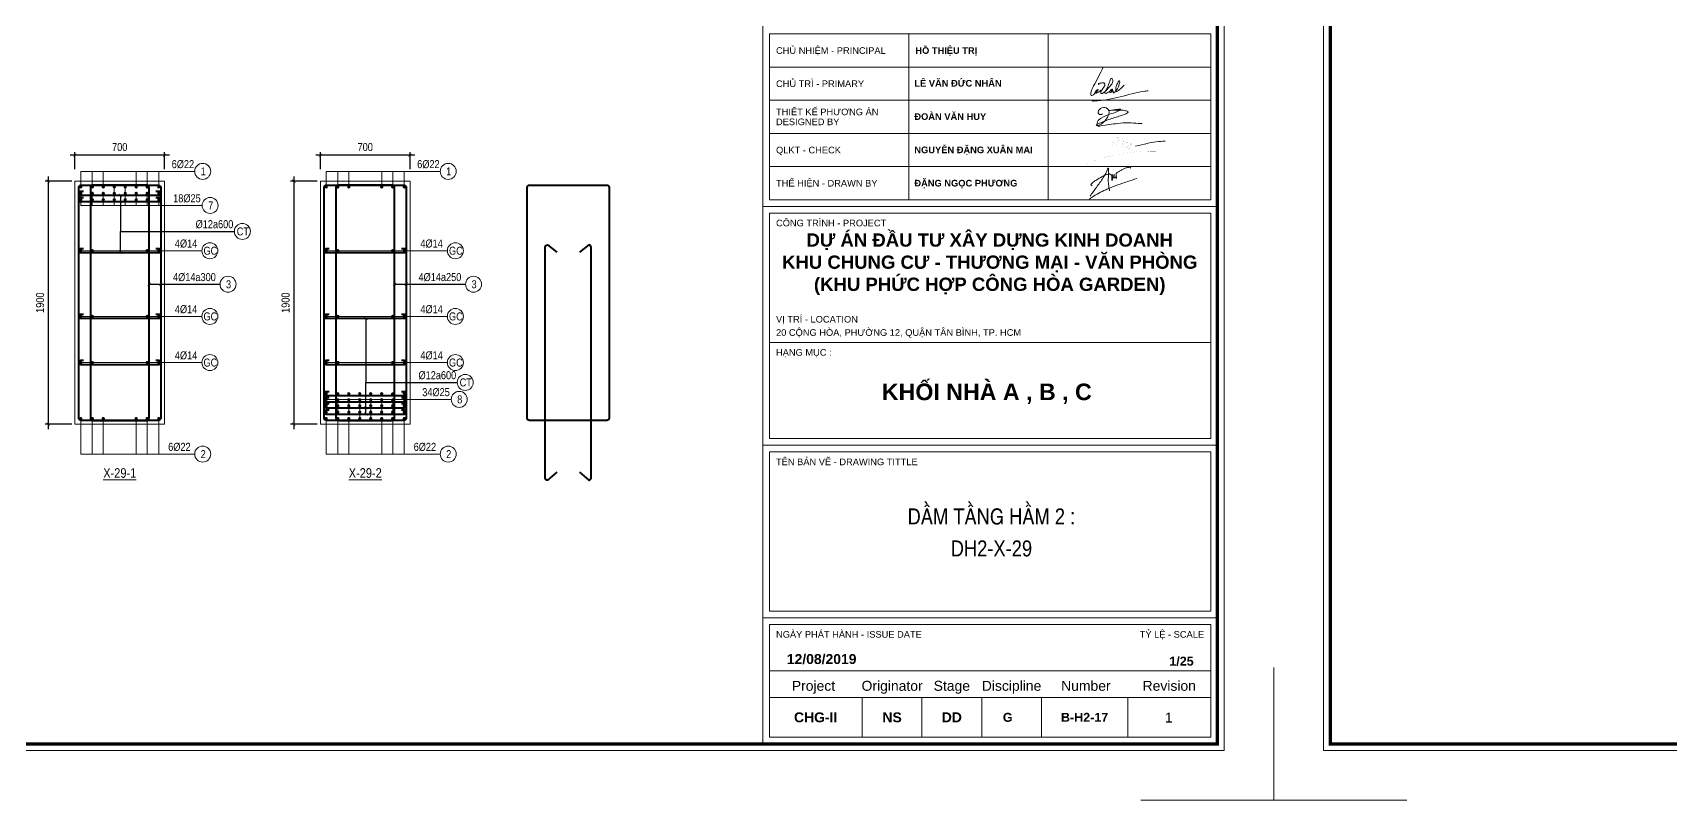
# Model space of a CAD drawing. Header units: millimetres. Extents: x 3014920 to 3563667, y -1638653 to -1356471.
# Drawn here: x 3379550 to 3392343, y -1601326 to -1595328 of the extents above; entities that cross this region are included whole.
import ezdxf
from ezdxf.enums import TextEntityAlignment as Align
from ezdxf.xclip import XClip

# ---------------------------------------------------------------- set-up
doc = ezdxf.new("R2010")
doc.units = ezdxf.units.MM
doc.header["$MEASUREMENT"] = 0
doc.header["$XCLIPFRAME"] = 0
doc.header["$PDMODE"] = 2
doc.linetypes.add('CENTER', pattern=[2, 1.25, -0.25, 0.25, -0.25])
doc.layers.get('0').update_dxf_attribs({"lineweight": 9})
doc.layers.get('Defpoints').update_dxf_attribs({"color": 10, "lineweight": 0})
for name, color, linetype, lineweight in [('CDAI', 21, 'Continuous', 40), ('CHG_XX_Khung ten$0$TEXT', 7, 'Continuous', 15), ('CHUNHO', 7, 'CENTER', 13), ('CHUTO', 51, 'Continuous', 15), ('CTHEP', 50, 'Continuous', 50), ('DBAO', 90, 'Continuous', 13), ('DGIONG', 130, 'Continuous', 13), ('KTH', 154, 'Continuous', 9), ('TEXT', 7, 'Continuous', 15)]:
    doc.layers.add(name, color=color, linetype=linetype, lineweight=lineweight)
doc.styles.add('ArialB', font='arialbd.ttf')
doc.styles.add('CHG_XX_Khung ten$0$A1 BORDER$0$ARIAL', font='arial.ttf')
doc.styles.add('CHG_XX_Khung ten$0$A1 BORDER$0$Arial - Bold', font='arialbd.ttf', dxfattribs={"height": 2.5})
doc.styles.add('CHG_XX_Khung ten$0$arial', font='arial.ttf')
doc.styles.add('CHG_XX_Khung ten$0$Arial - Bold', font='arialbd.ttf')
doc.styles.add('CHG_XX_Khung ten$0$title block pccc$0$ARIAL', font='arial.ttf')
doc.styles.add('CHG_XX_Khung ten$0$title block pccc$0$Arial - Bold', font='arialbd.ttf', dxfattribs={"height": 2.5})
doc.styles.add('Star-HelCon', font='VHELVCN_0.TTF')
doc.styles.add('TTP-HelCon', font='VHELVCN_0.TTF')
doc.dimstyles.new('TTP-25', dxfattribs={"dimscale": 25, "dimtxt": 2.5, "dimasz": 1, "dimexe": 1, "dimexo": 1, "dimgap": 0.09, "dimtad": 0, "dimdec": 4, "dimrnd": 1, "dimzin": 9, "dimdsep": 46, "dimtxsty": 'TTP-HelCon', "dimblk": 'ARCHTICK', "dimcen": 0.09, "dimdle": 1.5, "dimclrd": 256, "dimclre": 256, "dimclrt": 7, "dimadec": 0, "dimazin": 0, "dimtfac": 1, "dimtdec": 4, "dimtmove": 0, "dimatfit": 3, "dimldrblk": 'ARCHTICK', "dimfxl": 1, "dimtvp": 1, "dimtolj": 1, "dimtzin": 0, "dimarcsym": 0})

# ---------------------------------------------------------------- blocks, each defined once
blk = doc.blocks.new('_ArchTick')
at = {"color": 0, "linetype": 'ByBlock', "const_width": 0.15}
blk.add_lwpolyline([(-0.5, -0.5), (0.5, 0.5)], dxfattribs=at)
blk = doc.blocks.new('*D23')
at = {"layer": 'Defpoints', "color": 0, "ltscale": 500, "transparency": 16777216}
for p in [(3379879, -1596488), (3379671, -1598388), (3379879, -1598388)]:
    blk.add_point(p, dxfattribs=at)
at = {"layer": 'KTH', "lineweight": -2, "ltscale": 500, "transparency": 16777216}
for p, q in [((3379854, -1596488), (3379646, -1596488)), ((3379671, -1596451), (3379671, -1598426)), ((3379854, -1598388), (3379646, -1598388))]:
    blk.add_line(p, q, dxfattribs=at)
at = {"layer": 'KTH', "lineweight": -2, "ltscale": 500, "transparency": 16777216, "xscale": 25, "yscale": 25, "zscale": 25}
for p, rotation in [((3379671, -1596488), 90), ((3379671, -1598388), 270)]:
    blk.add_blockref('_ArchTick', p, dxfattribs=dict(at, rotation=rotation))
at = {"layer": 'KTH', "color": 7, "ltscale": 500, "transparency": 16777216, "insert": (3379607, -1597438), "char_height": 62.5, "attachment_point": 5, "rotation": 90, "style": 'TTP-HelCon'}
blk.add_mtext('\\A1;1900', dxfattribs=at)
blk = doc.blocks.new('*D24')
at = {"layer": 'Defpoints', "color": 0, "ltscale": 500, "transparency": 16777216}
for p in [(3379879, -1596286), (3379879, -1596419), (3380579, -1596419)]:
    blk.add_point(p, dxfattribs=at)
at = {"layer": 'KTH', "lineweight": -2, "ltscale": 500, "transparency": 16777216}
for p, q in [((3380617, -1596286), (3379842, -1596286)), ((3379879, -1596394), (3379879, -1596261)), ((3380579, -1596394), (3380579, -1596261))]:
    blk.add_line(p, q, dxfattribs=at)
at = {"layer": 'KTH', "lineweight": -2, "ltscale": 500, "transparency": 16777216, "xscale": 25, "yscale": 25, "zscale": 25, "rotation": 180}
blk.add_blockref('_ArchTick', (3379879, -1596286), dxfattribs=at)
at = {"layer": 'KTH', "lineweight": -2, "ltscale": 500, "transparency": 16777216, "xscale": 25, "yscale": 25, "zscale": 25}
blk.add_blockref('_ArchTick', (3380579, -1596286), dxfattribs=at)
at = {"layer": 'KTH', "color": 7, "ltscale": 500, "transparency": 16777216, "insert": (3380229, -1596222), "char_height": 62.5, "attachment_point": 5, "style": 'TTP-HelCon'}
blk.add_mtext('\\A1;700', dxfattribs=at)
blk = doc.blocks.new('*D25')
at = {"layer": 'Defpoints', "color": 0, "ltscale": 500, "transparency": 16777216}
for p in [(3381797, -1596488), (3381589, -1598388), (3381797, -1598388)]:
    blk.add_point(p, dxfattribs=at)
at = {"layer": 'KTH', "lineweight": -2, "ltscale": 500, "transparency": 16777216}
for p, q in [((3381772, -1596488), (3381564, -1596488)), ((3381589, -1596451), (3381589, -1598426)), ((3381772, -1598388), (3381564, -1598388))]:
    blk.add_line(p, q, dxfattribs=at)
at = {"layer": 'KTH', "lineweight": -2, "ltscale": 500, "transparency": 16777216, "xscale": 25, "yscale": 25, "zscale": 25}
for p, rotation in [((3381589, -1596488), 90), ((3381589, -1598388), 270)]:
    blk.add_blockref('_ArchTick', p, dxfattribs=dict(at, rotation=rotation))
at = {"layer": 'KTH', "color": 7, "ltscale": 500, "transparency": 16777216, "insert": (3381525, -1597438), "char_height": 62.5, "attachment_point": 5, "rotation": 90, "style": 'TTP-HelCon'}
blk.add_mtext('\\A1;1900', dxfattribs=at)
blk = doc.blocks.new('*D26')
at = {"layer": 'Defpoints', "color": 0, "ltscale": 500, "transparency": 16777216}
for p in [(3381797, -1596286), (3381797, -1596419), (3382497, -1596419)]:
    blk.add_point(p, dxfattribs=at)
at = {"layer": 'KTH', "lineweight": -2, "ltscale": 500, "transparency": 16777216}
for p, q in [((3382535, -1596286), (3381760, -1596286)), ((3381797, -1596394), (3381797, -1596261)), ((3382497, -1596394), (3382497, -1596261))]:
    blk.add_line(p, q, dxfattribs=at)
at = {"layer": 'KTH', "lineweight": -2, "ltscale": 500, "transparency": 16777216, "xscale": 25, "yscale": 25, "zscale": 25, "rotation": 180}
blk.add_blockref('_ArchTick', (3381797, -1596286), dxfattribs=at)
at = {"layer": 'KTH', "lineweight": -2, "ltscale": 500, "transparency": 16777216, "xscale": 25, "yscale": 25, "zscale": 25}
blk.add_blockref('_ArchTick', (3382497, -1596286), dxfattribs=at)
at = {"layer": 'KTH', "color": 7, "ltscale": 500, "transparency": 16777216, "insert": (3382147, -1596222), "char_height": 62.5, "attachment_point": 5, "style": 'TTP-HelCon'}
blk.add_mtext('\\A1;700', dxfattribs=at)
blk = doc.blocks.new('2X-31')
at = {"layer": 'CTHEP'}
blk.add_line((56669.99316, -1074.0046), (103.16431, -1074.00461), dxfattribs=at)
for points in [[(54.54176, -804.44405), (54.54176, -604.00461), (56669.99316, -604.00461), (56669.99316, -804.00461)], [(54.54176, -1544.00461), (56669.99316, -1544.0046), (56669.99316, -944.0046)]]:
    blk.add_lwpolyline(points, dxfattribs=at)
blk = doc.blocks.new('CHG_XX_Khung ten')
for p, q in [((687, 577), (687, 17)), ((687, 179), (824, 179)), ((687, 107), (824, 107)), ((687, 55), (824, 55))]:
    blk.add_line(p, q)
at = {"color": 9, "linetype": 'Continuous'}
for p, q in [((731, 231), (731, 181)), ((773, 231), (773, 181))]:
    blk.add_line(p, q, dxfattribs=at)
at = {"linetype": 'Continuous'}
for p, q in [((689, 39), (822, 39)), ((716.98, 31), (716.98, 19)), ((734.98, 31), (734.98, 19)), ((752.98, 31), (752.98, 19)), ((770.98, 31), (770.98, 19)), ((797, 31), (797, 19))]:
    blk.add_line(p, q, dxfattribs=at)
blk.add_lwpolyline([(15, 579), (826, 579), (826, 15), (15, 15)], close=True)
at = {"color": 4, "linetype": 'Continuous', "const_width": 1}
blk.add_lwpolyline([(17, 577), (824, 577), (824, 17), (17, 17)], close=True, dxfattribs=at)
at = {"color": 9, "linetype": 'Continuous'}
for points in [[(822, 221), (689, 221), (689, 231), (822, 231)], [(822, 211), (689, 211), (689, 221), (822, 221)], [(822, 201), (689, 201), (689, 211), (822, 211)], [(822, 191), (689, 191), (689, 201), (822, 201)], [(822, 181), (689, 181), (689, 191), (822, 191)]]:
    blk.add_lwpolyline(points, close=True, dxfattribs=at)
blk.add_lwpolyline([(822, 211), (689, 211), (822, 211)], dxfattribs=at)
at = {"linetype": 'Continuous'}
for points in [[(689, 177), (822, 177), (822, 138), (689, 138)], [(689, 109), (822, 109), (822, 138), (689, 138)], [(689, 105), (822, 105), (822, 57), (689, 57)], [(689, 53), (822, 53), (822, 31), (689, 31)], [(822, 19), (689, 19), (689, 31), (822, 31)]]:
    blk.add_lwpolyline(points, close=True, dxfattribs=at)
at = {"color": 1}
for points in [[(785.63, 182.08), (787.56, 184.76), (789.61, 187.7), (790.35, 188.98), (790.79, 189.92), (791.06, 190.59), (791.21, 189.09), (791.18, 188.31), (791.14, 187.75), (791.09, 186.47), (791.21, 185.58), (791.42, 184.31), (791.51, 183.99), (791.51, 183.74)], [(786.29, 185.19), (785.86, 185.61), (786.06, 185.86), (787.11, 186.7), (788.17, 187.35), (789.1, 187.9), (790.12, 188.41), (790.69, 188.61), (791.04, 188.74), (791.47, 188.79), (791.73, 188.72), (791.92, 188.61), (792.08, 188.33), (792.16, 188.06), (792.21, 187.84), (792.21, 187.27), (792.2, 187.05), (792.23, 186.85), (792.39, 187.1), (792.48, 187.84), (792.46, 188.12), (792.44, 188.61), (792.46, 188.03), (792.53, 187.67), (792.73, 187.74), (792.86, 187.87), (792.9, 188.09), (792.9, 188.28), (792.87, 188.7), (792.91, 188.19), (792.93, 187.79), (792.94, 187.69), (793.11, 187.61), (793.31, 187.73), (793.45, 187.93), (793.48, 188.22), (793.48, 188.64), (793.48, 189.05), (793.48, 188.49), (793.56, 187.84), (793.63, 187.45), (793.48, 188.6), (793.51, 188.92), (794.2, 189.45), (794.72, 189.76), (795.44, 190.17), (796.2, 190.5), (796.65, 190.69), (797.26, 190.79), (797.77, 190.74), (797.95, 190.55)], [(785.43, 181.21), (786.17, 181.73), (788.31, 183), (790.34, 184), (791.77, 184.64), (795.08, 185.91), (796.87, 186.5), (799.7, 187.42)]]:
    blk.add_spline(points, degree=3, dxfattribs=at)
at = {"layer": 'CHG_XX_Khung ten$0$TEXT', "color": 1}
blk.add_lwpolyline([(801.29, 204.04, -0.124137), (800.16, 204.02, 0.028888), (797.25, 204.19, 0.026156), (793.98, 204.04, 0.007061), (788.86, 203.28, -0.091769), (787.85, 203.27, -0.25841), (787.51, 203.62, -0.039719), (788.28, 204, -0.004242), (791.23, 205.18, -0.019244), (794.8, 206.31, 0.094204), (797.02, 207.28, 0.504882), (796.98, 207.63, 0.07616), (796.3, 207.87, 0.041135), (794.97, 208.03, 0.034641), (791.34, 207.9, 0.01407), (792.8, 208.12, 0.003668), (794.71, 208.36, -0.800617), (794.79, 208.18, -0.093248), (793.21, 207.32, 0.020479), (791.05, 206.59, 0.096842), (788.38, 205.18, 0.259163), (787.77, 203.63, 0.564182), (788.17, 203.39, 0.087383), (789.69, 204.36, 0.156422), (791.35, 207.23, 0.228987), (790.91, 208.45, 0.272068), (789.19, 208.76, 0.293527), (788.08, 207.43, 0.171419), (788.25, 206.94, 0.281707), (788.69, 206.7, 0.217513), (789.34, 206.92)], format="xyb", dxfattribs=at)
at = {"layer": 'CHG_XX_Khung ten$0$TEXT', "color": 1, "const_width": 0.0121}
for points in [[(791.6, 198.34, 0.143835), (794.1, 199.89, -0.075685), (793.5, 197.02, -0.172299), (794.95, 199.92, -0.299798), (795.6, 198.96, -0.170508), (795.36, 197.75, 0.168316), (795.11, 197.03)], [(791.95, 196.04, -0.054469), (792.33, 197.1, 0.103257), (792.78, 199.38)], [(797.47, 197.92, 0.401177), (797.3, 198.32, 0.483935), (795.9, 197.43, 0.196997), (796.02, 196.61, 0.296639), (796.38, 196.53, 0.183057), (797.12, 197.39)], [(797.48, 198.09, 0.142769), (797.07, 197.1, 0.220826), (797.29, 196.56, 0.106687), (798.07, 198.16, 0.181562), (797.64, 197.4, -0.039872), (797.25, 196.09, -0.060225), (798.09, 197.69, 0.017174), (797.52, 196.45, -0.149286), (799.3, 197.16)], [(806.31, 195.73, -0.026807), (805.12, 195.66, 0.027369), (800.25, 195.52, 0.022423), (795.26, 194.89, 0.038275), (791.04, 194.04, 0.053272), (785.95, 192.37, 0.118692), (783.44, 190.96)]]:
    blk.add_lwpolyline(points, format="xyb", dxfattribs=at)
at = {"layer": 'CHG_XX_Khung ten$0$TEXT', "color": 1}
for centre, radius, start, end in [((793.37, 230.45), 33.81, 280.1185, 286.3373), ((808.51, 174.85), 23.83, 90.5448, 103.6788)]:
    blk.add_arc(centre, radius, start, end, dxfattribs=at)
for points in [[(789.62, 220.97), (786.72, 215.31), (785.87, 213.03), (785.94, 212.46), (786.42, 212.53), (787.18, 213.24), (787.77, 213.73), (788.12, 214.16), (788.07, 214.29), (787.94, 214.27), (787.28, 213.56), (787.2, 213.33), (787.26, 213.21), (787.44, 213.16), (787.7, 213.23), (788.87, 214.02)], [(788.4, 215.73), (788.18, 215.82), (788.21, 216), (788.32, 216.07), (788.7, 216.16), (789.23, 216.24), (789.76, 216.24), (790.01, 216.08), (790.1, 215.79), (790.05, 215.41), (788.96, 213.65), (788.88, 213.4), (788.88, 213.13), (789, 213.02), (789.17, 213.01), (789.51, 213.17), (790.77, 214.27), (791.67, 215.27), (792.3, 216.07), (792.5, 216.66), (792.49, 217.11), (792.33, 217.45), (792.13, 217.58), (791.94, 217.52), (791.73, 217.16), (790.12, 213.5), (790.04, 213.21), (790.14, 213.12), (791.53, 213.7), (792.32, 214.06), (792.42, 214.24), (792.36, 214.39), (792.17, 214.35), (791.86, 214.12), (791.68, 213.82), (791.57, 213.47), (791.67, 213.35), (791.96, 213.42), (792.51, 213.89), (792.61, 213.78), (792.55, 213.52), (792.61, 213.3), (792.77, 213.25), (793.05, 213.46), (794.1, 214.86), (794.42, 215.85), (794.57, 216.45), (794.53, 216.83), (794.42, 216.89), (794.27, 216.8), (794.14, 216.57), (793.62, 215.47), (793.41, 214.74), (793.36, 214.18), (793.41, 213.82), (793.56, 213.67), (793.77, 213.71), (794.19, 213.99), (795.35, 214.98), (795.89, 215.51)], [(786.22, 211.12), (786.28, 210.87), (786.71, 210.78), (801.78, 213.69), (803.18, 213.88)]]:
    blk.add_spline(points, degree=3, dxfattribs=at)
at = {"layer": 'Defpoints', "color": 1, "ltscale": 2}
for points in [[(40.06, 0), (0, 0), (0, 40)], [(800.94, 0), (841, 0), (841, 40)]]:
    blk.add_lwpolyline(points, dxfattribs=at)
for s, height, style, p in [('CHỦ NHIỆM - PRINCIPAL', 2, 'CHG_XX_Khung ten$0$title block pccc$0$ARIAL', (691, 226)), ('HỒ THIỆU TRỊ', 2, 'CHG_XX_Khung ten$0$title block pccc$0$Arial - Bold', (733, 226)), ('CHỦ TRÌ - PRIMARY', 2, 'CHG_XX_Khung ten$0$title block pccc$0$ARIAL', (691, 216)), ('LÊ VĂN ĐỨC NHÂN', 2.0073, 'CHG_XX_Khung ten$0$Arial - Bold', (732.68, 216.13)), ('THIẾT KẾ PHƯƠNG ÁN', 2, 'CHG_XX_Khung ten$0$title block pccc$0$ARIAL', (691, 207.5)), ('ĐOÀN VĂN HUY', 2.0073, 'CHG_XX_Khung ten$0$Arial - Bold', (732.68, 206.09)), ('DESIGNED BY', 2, 'CHG_XX_Khung ten$0$title block pccc$0$ARIAL', (691, 204.5)), ('NGUYỄN ĐẶNG XUÂN MAI', 2.0073, 'CHG_XX_Khung ten$0$Arial - Bold', (732.68, 196.05)), ('QLKT - CHECK', 2, 'CHG_XX_Khung ten$0$title block pccc$0$ARIAL', (691, 196)), ('THỂ HIỆN - DRAWN BY', 2, 'CHG_XX_Khung ten$0$title block pccc$0$ARIAL', (691, 186)), ('ĐẶNG NGỌC PHƯƠNG', 2.0073, 'CHG_XX_Khung ten$0$Arial - Bold', (732.68, 186.02)), ('CÔNG TRÌNH - PROJECT', 2, 'CHG_XX_Khung ten$0$A1 BORDER$0$ARIAL', (691, 174)), ('VỊ TRÍ - LOCATION', 2, 'CHG_XX_Khung ten$0$A1 BORDER$0$ARIAL', (691, 145)), ('20 CỘNG HÒA, PHƯỜNG 12, QUẬN TÂN BÌNH, TP. HCM', 2, 'CHG_XX_Khung ten$0$A1 BORDER$0$ARIAL', (691, 141)), ('HẠNG MỤC :', 2, 'CHG_XX_Khung ten$0$A1 BORDER$0$ARIAL', (691, 135)), ('TÊN BẢN VẼ - DRAWING TITTLE', 2, 'CHG_XX_Khung ten$0$A1 BORDER$0$ARIAL', (691, 102)), ('NGÀY PHÁT HÀNH - ISSUE DATE', 2, 'CHG_XX_Khung ten$0$A1 BORDER$0$ARIAL', (691, 50))]:
    blk.add_text(s, height=height, dxfattribs=dict(style=style)).set_placement(p, align=Align.MIDDLE_LEFT)
at = {"style": 'CHG_XX_Khung ten$0$A1 BORDER$0$ARIAL'}
blk.add_text('TỶ LỆ - SCALE', height=2, dxfattribs=at).set_placement((820, 50), align=Align.MIDDLE_RIGHT)
for s, style, p in [('12/08/2019', 'CHG_XX_Khung ten$0$A1 BORDER$0$Arial - Bold', (704.75, 42.57)), ('Project', 'CHG_XX_Khung ten$0$A1 BORDER$0$ARIAL', (702.28, 34.5)), ('Originator', 'CHG_XX_Khung ten$0$A1 BORDER$0$ARIAL', (725.98, 34.5)), ('Stage', 'CHG_XX_Khung ten$0$A1 BORDER$0$ARIAL', (743.98, 34.5)), ('Discipline', 'CHG_XX_Khung ten$0$A1 BORDER$0$ARIAL', (761.98, 34.5)), ('Number', 'CHG_XX_Khung ten$0$A1 BORDER$0$ARIAL', (784.37, 34.5)), ('Revision', 'CHG_XX_Khung ten$0$A1 BORDER$0$ARIAL', (809.5, 34.5)), ('CHG-II', 'CHG_XX_Khung ten$0$A1 BORDER$0$Arial - Bold', (702.94, 25)), ('NS', 'CHG_XX_Khung ten$0$A1 BORDER$0$Arial - Bold', (725.98, 25)), ('DD', 'CHG_XX_Khung ten$0$A1 BORDER$0$Arial - Bold', (743.98, 25)), ('1', 'CHG_XX_Khung ten$0$arial', (809.36, 24.93))]:
    blk.add_text(s, height=3, dxfattribs=dict(style=style)).set_placement(p, align=Align.MIDDLE_CENTER)
at = {"attachment_point": 2, "style": 'CHG_XX_Khung ten$0$A1 BORDER$0$Arial - Bold'}
for s, insert, char_height, width in [('DỰ ÁN ĐẦU TƯ XÂY DỰNG KINH DOANH\\PKHU CHUNG CƯ - THƯƠNG MẠI - VĂN PHÒNG\\P(KHU PHỨC HỢP CÔNG HÒA GARDEN)', (755.4, 170.88), 4, 159.8745), ('KHỐI NHÀ A , B , C', (754.52, 125.61), 5, 104.1229)]:
    blk.add_mtext(s, dxfattribs=dict(at, insert=insert, char_height=char_height, width=width))

msp = doc.modelspace()

# ---------------------------------------------------------------- linework, layer by layer
at = {"layer": 'CDAI', "elevation": 0}
for points in [[(3379928.03706, -1596518.4751), (3380530.53706, -1596518.4751, -0.4142135624), (3380549.28706, -1596537.2251), (3380549.28706, -1598339.72511, -0.4142135624), (3380530.53706, -1598358.47511), (3379928.03706, -1598358.47511, -0.4142135624), (3379909.28706, -1598339.72511), (3379909.28706, -1596537.2251, -0.4142135624)], [(3380439.82278, -1596518.4751), (3380018.75135, -1596518.47511, 0.4142135624), (3380000.00135, -1596537.22511), (3380000.00135, -1598339.72511, 0.4142135624), (3380018.75135, -1598358.47511), (3380439.82278, -1598358.47511, 0.4142135624), (3380458.57278, -1598339.72511), (3380458.57278, -1596537.2251, 0.4142135624)], [(3381845.99824, -1596518.4751), (3382448.49824, -1596518.4751, -0.4142135624), (3382467.24824, -1596537.2251), (3382467.24824, -1598339.72511, -0.4142135624), (3382448.49824, -1598358.47511), (3381845.99824, -1598358.47511, -0.4142135624), (3381827.24824, -1598339.72511), (3381827.24824, -1596537.2251, -0.4142135624)], [(3382357.78395, -1596518.4751), (3381936.71252, -1596518.47511, 0.4142135624), (3381917.96252, -1596537.22511), (3381917.96252, -1598339.72511, 0.4142135624), (3381936.71252, -1598358.47511), (3382357.78395, -1598358.47511, 0.4142135624), (3382376.53395, -1598339.72511), (3382376.53395, -1596537.2251, 0.4142135624)], [(3383431.1712, -1596518.4751), (3384033.6712, -1596518.4751, -0.4142135624), (3384052.4212, -1596537.2251), (3384052.4212, -1598339.72511, -0.4142135624), (3384033.6712, -1598358.47511), (3383431.1712, -1598358.47511, -0.4142135624), (3383412.4212, -1598339.72511), (3383412.4212, -1596537.2251, -0.4142135624)]]:
    msp.add_lwpolyline(points, format="xyb", close=True, dxfattribs=at)
for points in [[(3379946.20705, -1596568.4751), (3379924.28706, -1596568.4751, 0.4142135624), (3379909.28706, -1596583.4751, 0.4142135624), (3379924.28706, -1596598.4751), (3380534.28706, -1596598.4751, 0.4142135624), (3380549.28706, -1596583.4751, 0.4142135624), (3380534.28706, -1596568.4751), (3380512.36707, -1596568.4751)], [(3379946.20705, -1596618.4751), (3379924.28706, -1596618.4751, 0.4142135624), (3379909.28706, -1596633.4751, 0.4142135624), (3379924.28706, -1596648.4751), (3380534.28706, -1596648.4751, 0.4142135624), (3380549.28706, -1596633.4751, 0.4142135624), (3380534.28706, -1596618.4751), (3380512.36707, -1596618.4751)], [(3379946.20705, -1597016.80844), (3379924.28706, -1597016.80844, 0.4142135624), (3379909.28706, -1597031.80844, 0.4142135624), (3379924.28706, -1597046.80844), (3380534.28706, -1597046.80844, 0.4142135624), (3380549.28706, -1597031.80844, 0.4142135624), (3380534.28706, -1597016.80844), (3380512.36707, -1597016.80844)], [(3381864.16823, -1597016.80844), (3381842.24824, -1597016.80844, 0.4142135624), (3381827.24824, -1597031.80844, 0.4142135624), (3381842.24824, -1597046.80844), (3382452.24824, -1597046.80844, 0.4142135624), (3382467.24824, -1597031.80844, 0.4142135624), (3382452.24824, -1597016.80844), (3382430.32824, -1597016.80844)], [(3383644.72804, -1598763.21284), (3383571.88549, -1598826.14626, -0.4142135624), (3383553.13549, -1598807.39626), (3383553.13549, -1597004.89626, -0.4142135624), (3383571.88549, -1596986.14626), (3383644.72804, -1597042.55103)], [(3383820.11436, -1598763.21284), (3383892.95691, -1598826.14626, 0.4142135624), (3383911.70691, -1598807.39626), (3383911.70691, -1597004.89626, 0.4142135624), (3383892.95691, -1596986.14626), (3383820.11436, -1597042.55103)], [(3379946.20705, -1597530.14177), (3379924.28706, -1597530.14177, 0.4142135624), (3379909.28706, -1597545.14177, 0.4142135624), (3379924.28706, -1597560.14177), (3380534.28706, -1597560.14177, 0.4142135624), (3380549.28706, -1597545.14177, 0.4142135624), (3380534.28706, -1597530.14177), (3380512.36707, -1597530.14177)], [(3381864.16823, -1597530.14177), (3381842.24824, -1597530.14177, 0.4142135624), (3381827.24824, -1597545.14177, 0.4142135624), (3381842.24824, -1597560.14177), (3382452.24824, -1597560.14177, 0.4142135624), (3382467.24824, -1597545.14177, 0.4142135624), (3382452.24824, -1597530.14177), (3382430.32824, -1597530.14177)], [(3379946.20705, -1597890.87171), (3379924.28706, -1597890.87171, 0.4142135624), (3379909.28706, -1597905.87171, 0.4142135624), (3379924.28706, -1597920.87171), (3380534.28706, -1597920.87171, 0.4142135624), (3380549.28706, -1597905.87171, 0.4142135624), (3380534.28706, -1597890.87171), (3380512.36707, -1597890.87171)], [(3381864.16823, -1597890.87171), (3381842.24824, -1597890.87171, 0.4142135624), (3381827.24824, -1597905.87171, 0.4142135624), (3381842.24824, -1597920.87171), (3382452.24824, -1597920.87171, 0.4142135624), (3382467.24824, -1597905.87171, 0.4142135624), (3382452.24824, -1597890.87171), (3382430.32824, -1597890.87171)], [(3381864.16823, -1598228.47511), (3381842.24824, -1598228.47511, 0.4142135624), (3381827.24824, -1598243.47511, 0.4142135624), (3381842.24824, -1598258.47511), (3382452.24824, -1598258.47511, 0.4142135624), (3382467.24824, -1598243.47511, 0.4142135624), (3382452.24824, -1598228.47511), (3382430.32824, -1598228.47511)], [(3381864.16823, -1598278.47511), (3381842.24824, -1598278.47511, 0.4142135624), (3381827.24824, -1598293.47511, 0.4142135624), (3381842.24824, -1598308.47511), (3382452.24824, -1598308.47511, 0.4142135624), (3382467.24824, -1598293.47511, 0.4142135624), (3382452.24824, -1598278.47511), (3382430.32824, -1598278.47511)]]:
    msp.add_lwpolyline(points, format="xyb", dxfattribs=at)
at = {"layer": 'CTHEP', "const_width": 12.5, "elevation": 0}
for points in [[(3379918.03706, -1596533.4751, 1), (3379930.53706, -1596533.4751, 1)], [(3380008.75135, -1596533.47511, -1), (3380021.25135, -1596533.47511, -1)], [(3380094.46563, -1596533.47511, -1), (3380106.96563, -1596533.47511, -1)], [(3380180.17992, -1596533.47511, -1), (3380192.67992, -1596533.47511, -1)], [(3380278.39421, -1596533.47511, 1), (3380265.89421, -1596533.47511, 1)], [(3380364.10849, -1596533.47511, 1), (3380351.60849, -1596533.47511, 1)], [(3380449.82278, -1596533.47511, 1), (3380437.32278, -1596533.47511, 1)], [(3380528.03706, -1596533.4751, 1), (3380540.53706, -1596533.4751, 1)], [(3381835.99824, -1596533.4751, 1), (3381848.49824, -1596533.4751, 1)], [(3381926.71252, -1596533.47511, -1), (3381939.21252, -1596533.47511, -1)], [(3382012.42681, -1596533.47511, -1), (3382024.92681, -1596533.47511, -1)], [(3382282.06966, -1596533.47511, 1), (3382269.56966, -1596533.47511, 1)], [(3382367.78395, -1596533.47511, 1), (3382355.28395, -1596533.47511, 1)], [(3382445.99824, -1596533.4751, 1), (3382458.49824, -1596533.4751, 1)], [(3379918.03706, -1596583.4751, 1), (3379930.53706, -1596583.4751, 1)], [(3379918.03706, -1596633.4751, 1), (3379930.53706, -1596633.4751, 1)], [(3380008.75135, -1596583.47511, -1), (3380021.25135, -1596583.47511, -1)], [(3380008.75135, -1596633.47511, -1), (3380021.25135, -1596633.47511, -1)], [(3380094.46563, -1596583.47511, -1), (3380106.96563, -1596583.47511, -1)], [(3380180.17992, -1596583.47511, -1), (3380192.67992, -1596583.47511, -1)], [(3380278.39421, -1596583.47511, 1), (3380265.89421, -1596583.47511, 1)], [(3380364.10849, -1596583.47511, 1), (3380351.60849, -1596583.47511, 1)], [(3380449.82278, -1596583.47511, 1), (3380437.32278, -1596583.47511, 1)], [(3380449.82278, -1596633.47511, 1), (3380437.32278, -1596633.47511, 1)], [(3380528.03706, -1596583.4751, 1), (3380540.53706, -1596583.4751, 1)], [(3380528.03706, -1596633.4751, 1), (3380540.53706, -1596633.4751, 1)], [(3379918.03706, -1597031.80844, 1), (3379930.53706, -1597031.80844, 1)], [(3380008.75135, -1597031.80844, 1), (3380021.25135, -1597031.80844, 1)], [(3380437.32278, -1597031.80844, 1), (3380449.82278, -1597031.80844, 1)], [(3380528.03706, -1597031.80844, 1), (3380540.53706, -1597031.80844, 1)], [(3381835.99824, -1597031.80844, 1), (3381848.49824, -1597031.80844, 1)], [(3381926.71252, -1597031.80844, 1), (3381939.21252, -1597031.80844, 1)], [(3382355.28395, -1597031.80844, 1), (3382367.78395, -1597031.80844, 1)], [(3382445.99824, -1597031.80844, 1), (3382458.49824, -1597031.80844, 1)], [(3379918.03706, -1597545.14177, 1), (3379930.53706, -1597545.14177, 1)], [(3380008.75135, -1597545.14178, 1), (3380021.25135, -1597545.14178, 1)], [(3380437.32278, -1597545.14177, 1), (3380449.82278, -1597545.14177, 1)], [(3380528.03706, -1597545.14177, 1), (3380540.53706, -1597545.14177, 1)], [(3381835.99824, -1597545.14177, 1), (3381848.49824, -1597545.14177, 1)], [(3381926.71252, -1597545.14178, 1), (3381939.21252, -1597545.14178, 1)], [(3382355.28395, -1597545.14177, 1), (3382367.78395, -1597545.14177, 1)], [(3382445.99824, -1597545.14177, 1), (3382458.49824, -1597545.14177, 1)], [(3379918.03706, -1597905.87171, 1), (3379930.53706, -1597905.87171, 1)], [(3380008.75135, -1597905.87171, 1), (3380021.25135, -1597905.87171, 1)], [(3380437.32278, -1597905.87171, 1), (3380449.82278, -1597905.87171, 1)], [(3380528.03706, -1597905.87171, 1), (3380540.53706, -1597905.87171, 1)], [(3381835.99824, -1597905.87171, 1), (3381848.49824, -1597905.87171, 1)], [(3381926.71252, -1597905.87171, 1), (3381939.21252, -1597905.87171, 1)], [(3382355.28395, -1597905.87171, 1), (3382367.78395, -1597905.87171, 1)], [(3382445.99824, -1597905.87171, 1), (3382458.49824, -1597905.87171, 1)], [(3381835.99824, -1598193.47511, -1), (3381848.49824, -1598193.47511, -1)], [(3382445.99824, -1598193.47511, -1), (3382458.49824, -1598193.47511, -1)], [(3379918.03706, -1598343.47511, 1), (3379930.53706, -1598343.47511, 1)], [(3380008.75135, -1598343.47511, 1), (3380021.25135, -1598343.47511, 1)], [(3380094.46563, -1598343.47511, 1), (3380106.96563, -1598343.47511, 1)], [(3380364.10849, -1598343.47511, -1), (3380351.60849, -1598343.47511, -1)], [(3380449.82278, -1598343.47511, -1), (3380437.32278, -1598343.47511, -1)], [(3380528.03706, -1598343.47511, 1), (3380540.53706, -1598343.47511, 1)], [(3381835.99824, -1598243.47511, -1), (3381848.49824, -1598243.47511, -1)], [(3381835.99824, -1598293.47511, -1), (3381848.49824, -1598293.47511, -1)], [(3381835.99824, -1598343.47511, 1), (3381848.49824, -1598343.47511, 1)], [(3381926.71252, -1598243.47511, 1), (3381939.21252, -1598243.47511, 1)], [(3381926.71252, -1598293.47511, 1), (3381939.21252, -1598293.47511, 1)], [(3381926.71252, -1598343.47511, 1), (3381939.21252, -1598343.47511, 1)], [(3382012.42681, -1598243.47511, 1), (3382024.92681, -1598243.47511, 1)], [(3382012.42681, -1598293.47511, 1), (3382024.92681, -1598293.47511, 1)], [(3382012.42681, -1598343.47511, 1), (3382024.92681, -1598343.47511, 1)], [(3382098.14109, -1598243.47511, 1), (3382110.64109, -1598243.47511, 1)], [(3382098.14109, -1598293.47511, 1), (3382110.64109, -1598293.47511, 1)], [(3382098.14109, -1598343.47511, 1), (3382110.64109, -1598343.47511, 1)], [(3382196.35538, -1598243.47511, -1), (3382183.85538, -1598243.47511, -1)], [(3382196.35538, -1598293.47511, -1), (3382183.85538, -1598293.47511, -1)], [(3382196.35538, -1598343.47511, -1), (3382183.85538, -1598343.47511, -1)], [(3382282.06966, -1598243.47511, -1), (3382269.56966, -1598243.47511, -1)], [(3382282.06966, -1598293.47511, -1), (3382269.56966, -1598293.47511, -1)], [(3382282.06966, -1598343.47511, -1), (3382269.56966, -1598343.47511, -1)], [(3382367.78395, -1598243.47511, -1), (3382355.28395, -1598243.47511, -1)], [(3382367.78395, -1598293.47511, -1), (3382355.28395, -1598293.47511, -1)], [(3382367.78395, -1598343.47511, -1), (3382355.28395, -1598343.47511, -1)], [(3382445.99824, -1598243.47511, -1), (3382458.49824, -1598243.47511, -1)], [(3382445.99824, -1598293.47511, -1), (3382458.49824, -1598293.47511, -1)], [(3382445.99824, -1598343.47511, 1), (3382458.49824, -1598343.47511, 1)]]:
    msp.add_lwpolyline(points, format="xyb", close=True, dxfattribs=at)
at = {"layer": 'DBAO', "elevation": 0, "flags": 128}
for points in [[(3379879.28706, -1596488.47511), (3380579.28706, -1596488.47511)], [(3380579.28706, -1596488.47511), (3380579.28706, -1598388.47511), (3379879.28706, -1598388.47511), (3379879.28706, -1596488.47511)], [(3381797.24824, -1596488.47511), (3382497.24824, -1596488.47511)], [(3382497.24824, -1596488.47511), (3382497.24824, -1598388.47511), (3381797.24824, -1598388.47511), (3381797.24824, -1596488.47511)]]:
    msp.add_lwpolyline(points, dxfattribs=at)
at = {"layer": 'DGIONG'}
for p, q in [((3379924.28706, -1596533.4751), (3379924.28706, -1596411.72511)), ((3379924.28706, -1596411.72511), (3380814.88357, -1596411.72511)), ((3380015.00135, -1596533.47511), (3380015.00135, -1596411.72511)), ((3380100.71563, -1596533.47511), (3380100.71563, -1596411.72511)), ((3380357.85849, -1596533.47511), (3380357.85849, -1596411.72511)), ((3380443.57278, -1596533.47511), (3380443.57278, -1596411.72511)), ((3380534.28706, -1596533.4751), (3380534.28706, -1596411.72511)), ((3381842.24824, -1596533.4751), (3381842.24824, -1596411.72511)), ((3381842.24824, -1596411.72511), (3382732.84475, -1596411.72511)), ((3381932.96252, -1596533.47511), (3381932.96252, -1596411.72511)), ((3382018.67681, -1596533.47511), (3382018.67681, -1596411.72511)), ((3382275.81966, -1596533.47511), (3382275.81966, -1596411.72511)), ((3382361.53395, -1596533.47511), (3382361.53395, -1596411.72511)), ((3382452.24824, -1596533.4751), (3382452.24824, -1596411.72511)), ((3380186.42992, -1596678.47511), (3380186.42992, -1596533.47511)), ((3380272.14421, -1596678.47511), (3380272.14421, -1596533.47511)), ((3379924.28706, -1596583.4751), (3379924.28706, -1596628.47511)), ((3379924.28706, -1596633.4751), (3379924.28706, -1596678.47511)), ((3379924.28706, -1596678.47511), (3380873.1608, -1596678.47511)), ((3380015.00135, -1596583.47511), (3380015.00135, -1596678.47511)), ((3380100.71563, -1596583.47511), (3380100.71563, -1596678.47511)), ((3380100.71563, -1596633.47511), (3380100.71563, -1596678.47511)), ((3380357.85849, -1596583.47511), (3380357.85849, -1596678.47511)), ((3380443.57278, -1596583.47511), (3380443.57278, -1596678.47511)), ((3380443.57278, -1596633.47511), (3380443.57278, -1596678.47511)), ((3380534.28706, -1596583.4751), (3380534.28706, -1596628.47511)), ((3380534.28706, -1596633.4751), (3380534.28706, -1596678.47511)), ((3379924.28706, -1597031.80844), (3380870.84813, -1597031.80844)), ((3381842.24824, -1597031.80844), (3382788.8093, -1597031.80844)), ((3379924.28706, -1597545.14177), (3380870.84813, -1597545.14178)), ((3381842.24824, -1597545.14177), (3382788.8093, -1597545.14178)), ((3379924.28706, -1597905.87171), (3380870.84813, -1597905.87171)), ((3381842.24824, -1597905.87171), (3382788.8093, -1597905.87171)), ((3381842.24824, -1598193.47511), (3382818.99962, -1598193.47511)), ((3381842.24824, -1598293.47511), (3381842.24824, -1598193.47511)), ((3381932.96252, -1598293.47511), (3381932.96252, -1598193.47511)), ((3382018.67681, -1598293.47511), (3382018.67681, -1598193.47511)), ((3382104.39109, -1598193.47511), (3382104.39109, -1598343.47511)), ((3382190.10538, -1598193.47511), (3382190.10538, -1598343.47511)), ((3382275.81966, -1598293.47511), (3382275.81966, -1598193.47511)), ((3382361.53395, -1598293.47511), (3382361.53395, -1598193.47511)), ((3379924.28706, -1598620.87693), (3379924.28706, -1598343.47511)), ((3380015.00135, -1598343.47511), (3380015.00135, -1598620.87693)), ((3380100.71563, -1598343.47511), (3380100.71563, -1598620.87693)), ((3380357.85849, -1598343.47511), (3380357.85849, -1598620.87693)), ((3380443.57278, -1598343.47511), (3380443.57278, -1598620.87693)), ((3380534.28706, -1598620.87693), (3380534.28706, -1598343.47511)), ((3381842.24824, -1598620.87693), (3381842.24824, -1598343.47511)), ((3381932.96252, -1598343.47511), (3381932.96252, -1598620.87693)), ((3382018.67681, -1598343.47511), (3382018.67681, -1598620.87693)), ((3382275.81966, -1598343.47511), (3382275.81966, -1598620.87693)), ((3382361.53395, -1598343.47511), (3382361.53395, -1598620.87693)), ((3382452.24824, -1598293.47511), (3382452.24824, -1598248.47511)), ((3382452.24824, -1598620.87693), (3382452.24824, -1598343.47511)), ((3379924.28706, -1598620.87693), (3380814.88357, -1598620.87693)), ((3381842.24824, -1598620.87693), (3382732.84475, -1598620.87693))]:
    msp.add_line(p, q, dxfattribs=at)
for centre in [(3380877.38357, -1596411.72511), (3382795.34475, -1596411.72511), (3380935.6608, -1596678.47511), (3381187.13717, -1596880.75364), (3380933.34813, -1597031.80844), (3382851.3093, -1597031.80844), (3381075.2139, -1597294.15196), (3382993.17507, -1597294.15196), (3380933.34813, -1597545.14178), (3382851.3093, -1597545.14178), (3380933.34813, -1597905.87171), (3382851.3093, -1597905.87171), (3382928.4122, -1598060.92757), (3382881.49962, -1598193.47511), (3380877.38357, -1598620.87693), (3382795.34475, -1598620.87693)]:
    msp.add_circle(centre, 62.5, dxfattribs=at)

# ---------------------------------------------------------------- block references
at = {"layer": 'DBAO'}
ref = msp.add_blockref('2X-31', (3367312.70632, -1596813.00859), dxfattribs=at)
XClip(ref).set_block_clipping_path([(44515.1326399365, -3317.740134481), (64175.2601029532, 216.3832798528)])

# ---------------------------------------------------------------- texts
at = {"layer": 'CHUNHO', "style": 'Star-HelCon'}
for s, p in [('DAÀM TAÀNG HAÀM 2 :', (3387039.21156, -1599170.90777)), ('DH2-X-29', (3387039.21156, -1599420.90776))]:
    msp.add_text(s, height=125, dxfattribs=at).set_placement(p, align=Align.CENTER)
at = {"layer": 'CHUTO', "color": 7, "style": 'ArialB'}
msp.add_text('1/25', height=70, dxfattribs=at).set_placement((3388429.01612, -1600274.23201))
for s, p in [('G', (3387166.6615, -1600713.28277)), ('B-H2-17', (3387767.321, -1600713.28277))]:
    msp.add_text(s, height=70, dxfattribs=at).set_placement(p, align=Align.CENTER)
at = {"layer": 'TEXT', "style": 'TTP-HelCon'}
for s, p in [('6Þ22', (3380635.2454, -1596386.72511)), ('6Þ22', (3382553.20657, -1596386.72511)), ('18Þ25', (3380646.78154, -1596653.47511)), ('Þ12a600', (3380822.05175, -1596855.75364)), ('4Þ14', (3380660.01286, -1597006.80844)), ('4Þ14', (3382577.97403, -1597006.80844)), ('4Þ14a300', (3380645.3656, -1597269.15196)), ('4Þ14a250', (3382563.32677, -1597269.15196)), ('4Þ14', (3380660.01286, -1597520.14178)), ('4Þ14', (3382577.97403, -1597520.14178)), ('4Þ14', (3380660.01286, -1597880.87171)), ('4Þ14', (3382577.97403, -1597880.87171)), ('Þ12a600', (3382563.32677, -1598035.92757)), ('34Þ25', (3382592.62035, -1598168.47511)), ('6Þ22', (3380607.7454, -1598595.87693)), ('6Þ22', (3382525.70657, -1598595.87693))]:
    msp.add_text(s, height=62.5, dxfattribs=at).set_placement(p)
at = {"layer": 'TEXT', "style": 'Star-HelCon'}
for s, p in [('1', (3380881.55024, -1596411.72511)), ('1', (3382799.51141, -1596411.72511)), ('7', (3380939.82747, -1596678.47511)), ('CT', (3381191.30384, -1596880.75364)), ('GC', (3380937.51479, -1597031.80844)), ('GC', (3382855.47597, -1597031.80844)), ('3', (3381079.38056, -1597294.15196)), ('3', (3382997.34174, -1597294.15196)), ('GC', (3380937.51479, -1597545.14178)), ('GC', (3382855.47597, -1597545.14178)), ('GC', (3380937.51479, -1597905.87171)), ('GC', (3382855.47597, -1597905.87171)), ('CT', (3382932.57886, -1598060.92757)), ('8', (3382885.66629, -1598193.47511)), ('2', (3380881.55024, -1598620.87693)), ('2', (3382799.51141, -1598620.87693))]:
    msp.add_text(s, height=62.5, dxfattribs=at).set_placement(p, align=Align.MIDDLE)
at = {"layer": 'TEXT', "style": 'TTP-HelCon'}
for s, p in [('%%UX-29-1', (3380229.28706, -1598806.46309)), ('%%UX-29-2', (3382147.24824, -1598806.46309))]:
    msp.add_text(s, height=75, dxfattribs=at).set_placement(p, align=Align.CENTER)

# ---------------------------------------------------------------- dimensions: what is measured, and where the dimension line sits
at = {"layer": 'KTH', "ltscale": 500}
for base, p1, p2, picture, middle in [((3379879.28706, -1596286.22511), (3380579.28706, -1596419.46316), (3379879.28706, -1596419.46316), '*D24', (3380229.28706, -1596222.39177)), ((3381797.24824, -1596286.22511), (3382497.24824, -1596419.46316), (3381797.24824, -1596419.46316), '*D26', (3382147.24824, -1596222.39177))]:
    dim = msp.add_linear_dim(base=base, p1=p1, p2=p2, dimstyle='TTP-25', dxfattribs=at)
    dim.commit()
    dim.dimension.update_dxf_attribs({"geometry": picture, "text_midpoint": middle})
for base, p1, p2, picture, middle in [((3379671.04942, -1598388.47511), (3379879.28706, -1596488.47511), (3379879.28706, -1598388.47511), '*D23', (3379607.21609, -1597438.47511)), ((3381589.0106, -1598388.47511), (3381797.24824, -1596488.47511), (3381797.24824, -1598388.47511), '*D25', (3381525.17726, -1597438.47511))]:
    dim = msp.add_linear_dim(base=base, p1=p1, p2=p2, angle=90, dimstyle='TTP-25', dxfattribs=at)
    dim.commit()
    dim.dimension.update_dxf_attribs({"geometry": picture, "text_midpoint": middle})

# ---------------------------------------------------------------- leaders
at = {"layer": 'DGIONG'}
for points in [[(3380234.93124, -1596598.4751), (3380234.93124, -1596880.75364), (3381124.63717, -1596880.75364)], [(3380234.93124, -1597044.80844), (3380234.93124, -1596880.75364), (3381124.63717, -1596880.75364)], [(3380458.57278, -1597294.15196), (3381012.7139, -1597294.15196)], [(3380549.28706, -1597294.15196), (3381012.7139, -1597294.15196)], [(3382376.53395, -1597294.15196), (3382930.67507, -1597294.15196)], [(3382467.24824, -1597294.15196), (3382930.67507, -1597294.15196)], [(3382152.89241, -1597560.14177), (3382152.89241, -1598060.92757), (3382865.9122, -1598060.92757)], [(3382152.89241, -1598308.47511), (3382152.89241, -1598060.92757), (3382865.9122, -1598060.92757)], [(3382152.89241, -1598258.47511), (3382152.89241, -1598060.92757), (3382865.9122, -1598060.92757)]]:
    msp.add_leader(points, dimstyle='TTP-25', dxfattribs=at)

# ---------------------------------------------------------------- next in the draw order: block references
at = {"color": 5, "xscale": 25.92478421704392, "yscale": 25.92478421704392, "zscale": 25.92478421704392}
msp.add_blockref('CHG_XX_Khung ten', (3367442.52377, -1601326.46106), dxfattribs=at)

# ---------------------------------------------------------------- next in the draw order: linework, layer by layer
at = {"layer": 'CDAI', "elevation": 0}
msp.add_lwpolyline([(3381864.16823, -1598134.59346), (3381842.24824, -1598134.59346, 0.4142135624), (3381827.24824, -1598149.59346, 0.4142135624), (3381842.24824, -1598164.59346), (3382452.24824, -1598164.59346, 0.4142135624), (3382467.24824, -1598149.59346, 0.4142135624), (3382452.24824, -1598134.59346), (3382430.32824, -1598134.59346)], format="xyb", dxfattribs=at)
at = {"layer": 'CDAI'}
msp.add_lwpolyline([(3381864.16823, -1598181.53428), (3381842.24824, -1598181.53428, 0.4142135624), (3381827.24824, -1598196.53428, 0.4142135624), (3381842.24824, -1598211.53428), (3382452.24824, -1598211.53428, 0.4142135624), (3382467.24824, -1598196.53428, 0.4142135624), (3382452.24824, -1598181.53428), (3382430.32824, -1598181.53428)], format="xyb", dxfattribs=at)
at = {"layer": 'CTHEP', "const_width": 12.5, "elevation": 0}
for points in [[(3380094.46563, -1596633.47511, -1), (3380106.96563, -1596633.47511, -1)], [(3380180.17992, -1596633.47511, -1), (3380192.67992, -1596633.47511, -1)], [(3380278.39421, -1596633.47511, 1), (3380265.89421, -1596633.47511, 1)], [(3380364.10849, -1596633.47511, 1), (3380351.60849, -1596633.47511, 1)], [(3381926.71252, -1598149.59346, 1), (3381939.21252, -1598149.59346, 1)], [(3382012.42681, -1598149.59346, 1), (3382024.92681, -1598149.59346, 1)], [(3382098.14109, -1598149.59346, 1), (3382110.64109, -1598149.59346, 1)], [(3382196.35538, -1598149.59346, -1), (3382183.85538, -1598149.59346, -1)], [(3382282.06966, -1598149.59346, -1), (3382269.56966, -1598149.59346, -1)], [(3382367.78395, -1598151.60211, -1), (3382355.28395, -1598151.60211, -1)]]:
    msp.add_lwpolyline(points, format="xyb", close=True, dxfattribs=at)
at = {"layer": 'CTHEP', "const_width": 12.5}
for points in [[(3381835.99824, -1598146.53428, -1), (3381848.49824, -1598146.53428, -1)], [(3381926.71252, -1598196.53428, 1), (3381939.21252, -1598196.53428, 1)], [(3382012.42681, -1598196.53428, 1), (3382024.92681, -1598196.53428, 1)], [(3382098.14109, -1598196.53428, 1), (3382110.64109, -1598196.53428, 1)], [(3382196.35538, -1598196.53428, -1), (3382183.85538, -1598196.53428, -1)], [(3382282.06966, -1598196.53428, -1), (3382269.56966, -1598196.53428, -1)], [(3382367.78395, -1598198.54294, -1), (3382355.28395, -1598198.54294, -1)], [(3382445.99824, -1598146.53428, -1), (3382458.49824, -1598146.53428, -1)]]:
    msp.add_lwpolyline(points, format="xyb", close=True, dxfattribs=at)

# ---------------------------------------------------------------- next in the draw order: block references
at = {"color": 5, "xscale": 25.92478421704392, "yscale": 25.92478421704392, "zscale": 25.92478421704392}
msp.add_blockref('CHG_XX_Khung ten', (3389245.2673, -1601326.46106), dxfattribs=at)

doc.saveas('drawing.dxf')
